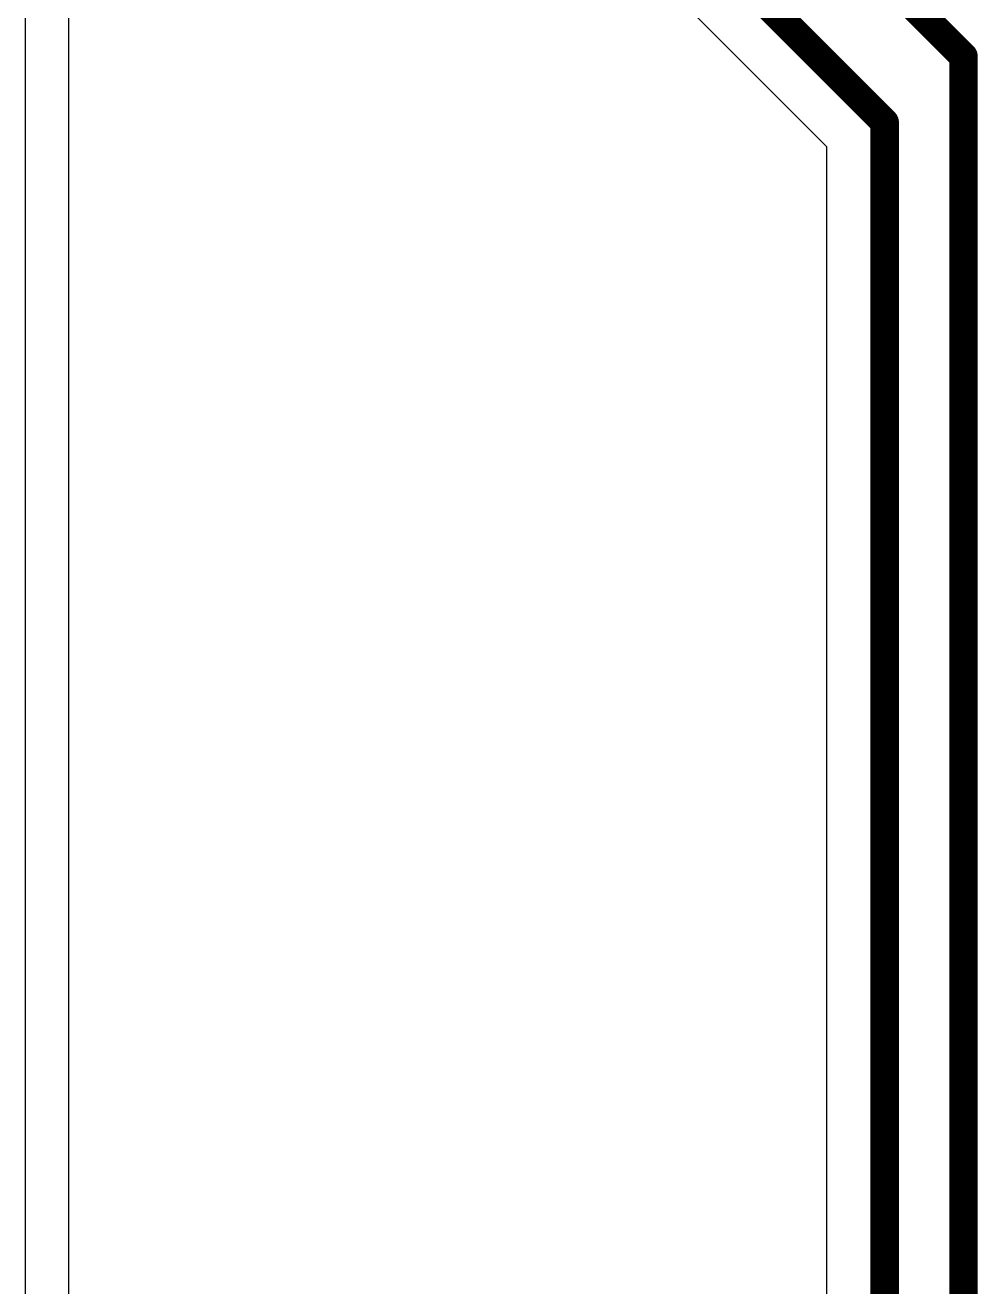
# Model space of a CAD drawing. Header units: inches. Extents: x 0 to 5379, y 0 to 5429.
# Drawn here: x 111.8 to 120.28, y 171.19 to 182.41 of the extents above; entities that cross this region are included whole.
import ezdxf

# ---------------------------------------------------------------- set-up
doc = ezdxf.new("R2010")
doc.units = ezdxf.units.IN
doc.layers.add('SIG 01', color=90, linetype='Continuous')
doc.layers.add('Top Layer', color=1, linetype='Continuous')

msp = doc.modelspace()

# ---------------------------------------------------------------- linework, layer by layer
at = {"layer": 'SIG 01'}
for p, q in [((117.081, 183.181), (118.93, 181.332)), ((118.93, 181.332), (118.93, 149.043))]:
    msp.add_line(p, q, dxfattribs=at)
for points in [[(116.42, 185.862, 0.254, 0.254, 0), (120.149, 182.133, 0.254, 0.254, 0)], [(117.132, 183.862, 0.254, 0.254, 0), (119.448, 181.546, 0.254, 0.254, 0)], [(120.149, 141.397, 0.254, 0.254, 0), (120.149, 182.133, 0.254, 0.254, 0)], [(119.448, 141.659, 0.254, 0.254, 0), (119.448, 181.546, 0.254, 0.254, 0)]]:
    msp.add_lwpolyline(points, format="xyseb", dxfattribs=at)
for points in [[(120.085, 182.133, 0.127, 0.127, 1), (120.212, 182.133, 0.127, 0.127, 1)], [(120.085, 182.133, 0.127, 0.127, 1), (120.212, 182.133, 0.127, 0.127, 1)], [(119.384, 181.546, 0.127, 0.127, 1), (119.511, 181.546, 0.127, 0.127, 1)], [(119.384, 181.546, 0.127, 0.127, 1), (119.511, 181.546, 0.127, 0.127, 1)]]:
    msp.add_lwpolyline(points, format="xyseb", close=True, dxfattribs=at)
at = {"layer": 'Top Layer'}
for p, q in [((111.8, 197.14), (111.8, 164.871)), ((112.188, 164.871), (112.188, 182.56))]:
    msp.add_line(p, q, dxfattribs=at)

doc.saveas('drawing.dxf')
